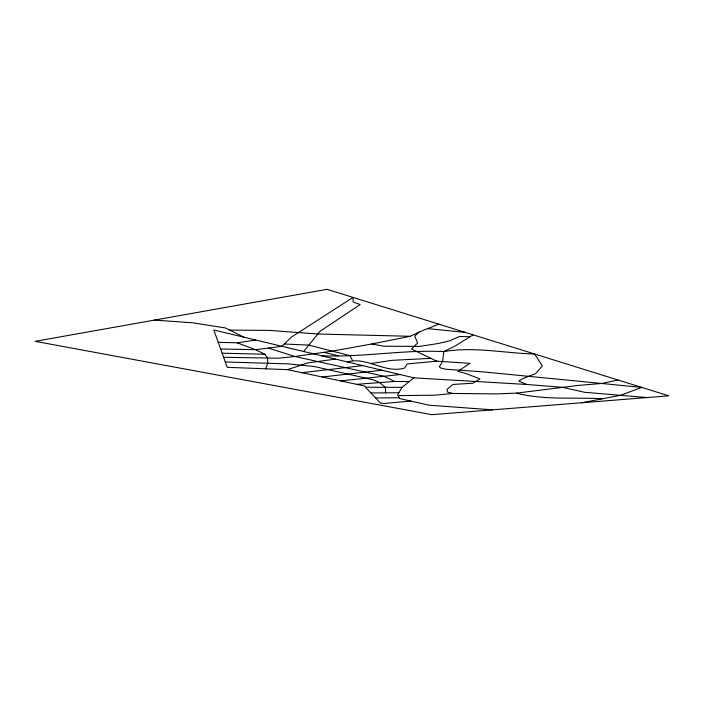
<?xml version="1.0" encoding="UTF-8"?>
<svg xmlns="http://www.w3.org/2000/svg" width="704" height="704" viewBox="0 0 704 704"><rect width="100%" height="100%" fill="white"/><g stroke="black" fill="none" stroke-linecap="round" stroke-linejoin="round"><path stroke-width="1.06" d="M265.672 368.799L267.714 363.062L267.67 358.16L264.915 354.27L255.561 349.694L237.283 342.839L218.214 342.311M647.038 397.566L584.575 392.278L562.478 387.332L526.794 384.472L413.917 377.846L402.002 387.367L397.769 394.61L399.494 398.526L429.009 405.187L492.615 409.842M303.688 351.49L320.047 331.294L360.166 304.568L353.126 301.928L353.047 297.414L291.544 337.014L281.917 346.289L255.561 349.694L220.616 348.973M438.777 324.139L419.091 332.077L414.762 336.072L417.613 342.998L411.435 349.026L436.779 361.161L470.008 363.317L457.855 371.36L466.154 373.578L479.943 378.919L472.877 383.205L453.024 384.463L447.093 389.347L447.471 392.102L452.883 393.448L496.461 393.914L516.428 393.131L578.019 385.44L601.823 383.46L617.954 379.984M473.114 334.84L454.916 346.13L443.784 351.595C402.978 349.571 362.49 357.518 321.649 355.784M223.599 357.28L278.467 358.222L294.914 356.488L331.628 351.226L371.747 343.992L410.274 336.283L419.091 332.077M413.917 377.846L213.787 330L227.216 367.33L287.584 369.644L307.63 362.938L335.491 359.093M347.433 361.953C366.784 356.268 384.965 373.965 404.474 368.06L407.299 363.95L436.779 361.161M581.838 402.75L620.514 395.322L641.74 387.402L483.34 371.897L445.914 369.239L441.065 368.113L439.296 366.907L442.666 361.354L443.784 351.595C474.03 346.403 504.363 353.206 534.653 354.024L542.353 365.974L535.41 373.754L522.359 378.717L518.795 381.11L526.794 384.472M237.283 342.839L255.719 340.023M370.682 363.59L391.75 360.36L430.804 358.354M362.754 365.614L301.928 372.689M381.902 370.19L322.238 377.01M340.639 380.917L400.083 374.537M452.883 393.448L434.157 395.226L398.2 395.595M410.863 401.095L383.478 403.524L380.477 403.11L364.294 385.942L287.584 369.644M409.253 381.577L394.618 381.471L356.699 384.331M370.902 392.955L398.86 392.744M375.593 397.936L399.159 397.769M365.499 387.226L402.002 387.367M229.812 330.097L269.597 330.405L317.847 334.013M470.026 336.758L459.422 336.503L449.522 340.903L438.337 343.482L419.786 346.394L384.023 346.227L371.747 343.992M317.953 334.022L410.274 336.283M222.13 353.188L264.915 354.27M225.289 361.97L288.605 363.889L314.442 366.555L373.146 379.79L379.817 382.686L385.317 387.306L385.625 392.841M284.68 344.036L308.862 345.11L349.95 355.652L352.502 360.501M601.92 398.754C573.399 397.118 544.43 400.382 516.428 393.131M154.414 320.091L192.43 322.784L225.667 327.994L243.83 337.181M427.654 328.618L465.265 332.394M324.06 352.387L338.228 355.775M268.796 348.19L294.914 356.488L384.058 376.253L394.618 381.471M327.105 289.326L35.2 341.334L431.851 414.674L668.8 395.833L327.105 289.326"/></g></svg>
